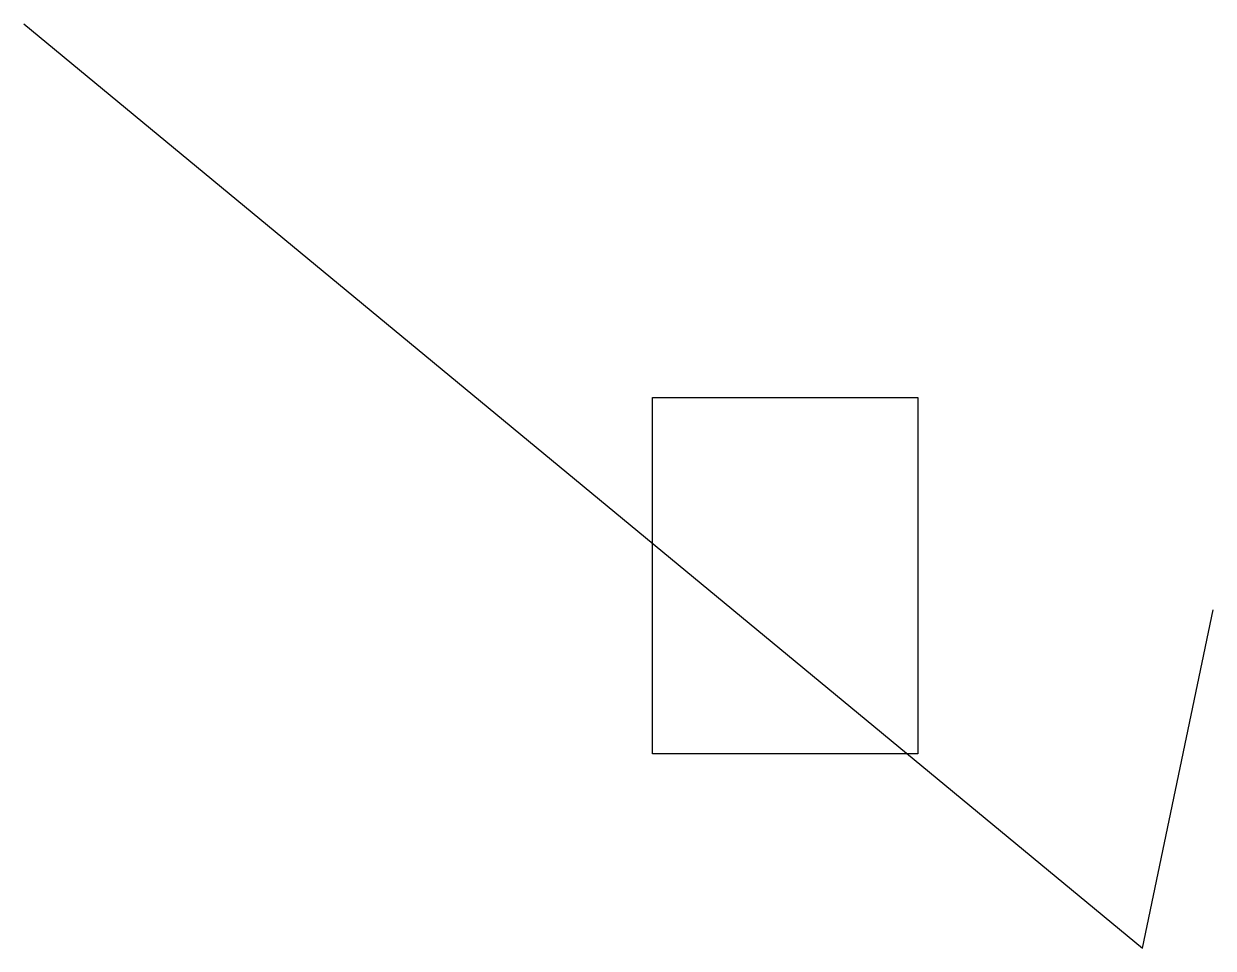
# Paper-space layout 'Layout1' of a CAD drawing. Extents: x 23 to 199, y 100 to 237.
import ezdxf

# ---------------------------------------------------------------- set-up
doc = ezdxf.new("R2010")
doc.units = 0
doc.header["$LTSCALE"] = 35
doc.header["$MEASUREMENT"] = 0

psp = doc.layouts.get("Layout1")

# ---------------------------------------------------------------- linework, layer by layer
at = {"ltscale": 8}
for p, q in [((22.59, 237.27), (188.92, 99.86)), ((188.92, 99.86), (199.43, 150.17))]:
    psp.add_line(p, q, dxfattribs=at)
psp.add_lwpolyline([(116.08, 181.7), (155.5, 181.7), (155.5, 128.77), (116.08, 128.77)], close=True, dxfattribs=at)

doc.saveas('drawing.dxf')
